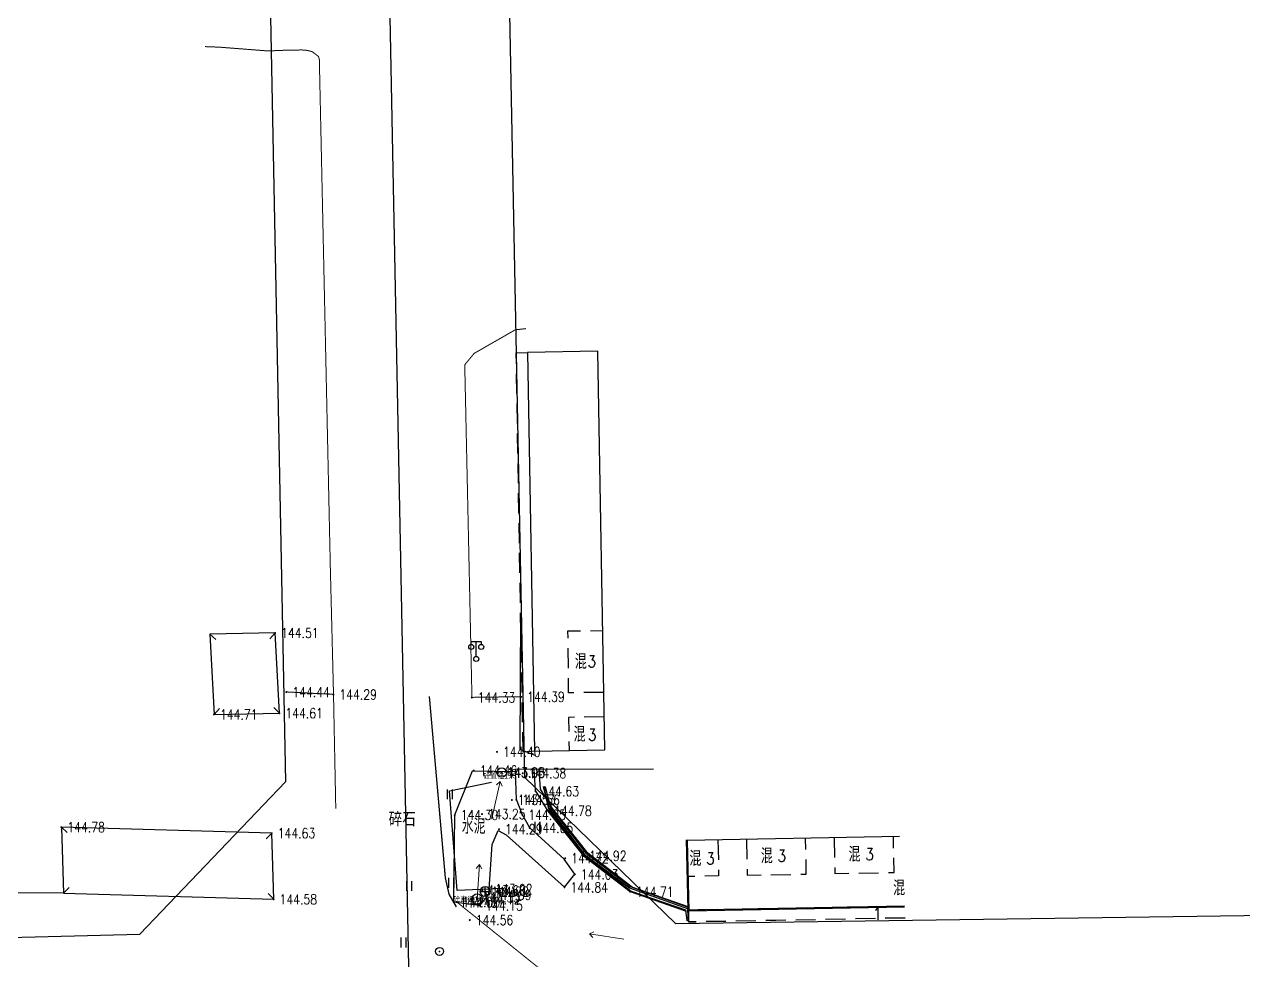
# Model space of a CAD drawing. Extents: x 529262 to 576451, y 2694391 to 2717535.
# Drawn here: x 563639.7 to 563762.1, y 2709334.2 to 2709428.2 of the extents above; entities that cross this region are included whole.
import ezdxf
from ezdxf.enums import TextEntityAlignment as Align
from ezdxf.xclip import XClip

# ---------------------------------------------------------------- set-up
doc = ezdxf.new("R2010")
doc.units = 0
doc.header["$XCLIPFRAME"] = 0
doc.linetypes.add('X5', pattern=[3, 2, -1])
for name, color, linetype in [('COMPONENT', 8, 'Continuous'), ('DLDW', 8, 'Continuous'), ('DLSS', 4, 'Continuous'), ('DMTZ', 8, 'Continuous'), ('GCD', 8, 'Continuous'), ('JMD', 8, 'Continuous'), ('KZD', 8, 'Continuous'), ('PP-COM', 7, 'Continuous'), ('RD-中线', 40, 'Continuous'), ('RD-红线', 7, 'Continuous'), ('ZBTZ', 8, 'Continuous'), ('ZJ', 7, 'Continuous')]:
    doc.layers.add(name, color=color, linetype=linetype)
doc.layers.add('SXSS', color=5, linetype='Continuous', lineweight=0)
doc.styles.add('HZ', font='rs.shx', dxfattribs={"width": 0.8, "bigfont": 'hztxt.shx'})
doc.styles.add('宋体', font='', dxfattribs={"width": 0.75})
doc.styles.get('宋体').set_extended_font_data('SimSun')
doc.linetypes.add('10421', pattern='A,2,[150,AAA.SHX,S=0.5,R=0,X=0,Y=0.5],1e-11', length=2)
doc.linetypes.add('1161', pattern='A,0,[149,AAA.SHX,S=0.15,R=0,X=0,Y=0],-1.6', length=1.6)
doc.linetypes.add('444', pattern='A,4.5,[145,AAA.SHX,S=1,R=0,X=0,Y=1],4.5,-0.5,[146,AAA.SHX,S=1,R=0,X=0,Y=0],-0.5', length=10)

# ---------------------------------------------------------------- blocks, each defined once
blk = doc.blocks.new('A$C19FD0107')
at = {"layer": 'RD-中线', "color": 8, "linetype": 'Continuous', "flags": 128}
blk.add_lwpolyline([(-7325.56, 15239.3), (-7314.16, 14658.58)], dxfattribs=at)
at = {"layer": 'RD-红线', "color": 8, "linetype": 'Continuous', "flags": 128}
for points in [[(-7312.59, 15190.34), (-7312.5, 15185.46), (-7308.21, 14966.95), (-7308.11, 14961.98)], [(-7336.59, 15189.97), (-7336.5, 15185.11), (-7332.11, 14961.51)], [(-7151.75, 14949.9), (-7219.21, 14948.29), (-7292.91, 14947.27)], [(-7588.79, 14940.06), (-7346.72, 14946.22)]]:
    blk.add_lwpolyline(points, dxfattribs=at)
at = {"layer": 'RD-红线', "color": 8}
for points in [[(-7346.72, 14946.22), (-7332.11, 14961.51, 0.41252)], [(-7308.11, 14961.98), (-7292.91, 14947.27, 0.412502)]]:
    blk.add_lwpolyline(points, format="xyb", dxfattribs=at)
blk = doc.blocks.new('gc121')
at = {"color": 8}
for p, q in [((-0.5, -1), (-0.5, 1)), ((0.5, -1), (0.5, 1))]:
    blk.add_line(p, q, dxfattribs=at)
blk = doc.blocks.new('gc086')
at = {"color": 8}
for p, q in [((0, 0), (7, 0)), ((7, 0), (6.18, 0.57)), ((7, 0), (6.18, -0.57))]:
    blk.add_line(p, q, dxfattribs=at)
blk = doc.blocks.new('GC200')
at = {"linetype": 'Continuous', "const_width": 0.2, "flags": 128}
blk.add_lwpolyline([(-0.1, 0, 1), (0.1, 0, 1)], format="xyb", close=True, dxfattribs=at)
blk = doc.blocks.new('gc097')
at = {"color": 8}
for p, q in [((-1, 2.9), (-1, 3.5)), ((-1, 3.5), (1, 3.5)), ((0, 0.5), (0, 3.5)), ((1, 3.5), (1, 2.9))]:
    blk.add_line(p, q, dxfattribs=at)
for centre in [(-1, 2.4), (1, 2.4), (0, 0)]:
    blk.add_circle(centre, 0.5, dxfattribs=at)
blk = doc.blocks.new('gc117')
at = {"color": 8}
blk.add_circle((0, 0), 0.8, dxfattribs=at)
blk.add_point((0, 0), dxfattribs=at)
blk = doc.blocks.new('gcbj0102')
for p, q in [((-1, 0), (1, 0)), ((0, -1), (0, 1))]:
    blk.add_line(p, q)
blk.add_circle((0, 0), 1)

msp = doc.modelspace()

# ---------------------------------------------------------------- linework, layer by layer
at = {"color": 8, "linetype": 'Continuous', "flags": 128}
msp.add_lwpolyline([(563688.93, 2709353.407), (563702.837, 2709353.419)], dxfattribs=at)
msp.add_lwpolyline([(563688.93, 2709353.407), (563702.837, 2709353.419)], dxfattribs=at)
at = {"color": 8, "linetype": 'Continuous'}
for centre, radius in [((563687.609, 2709353.058, 119.43), 0.477), ((563687.609, 2709353.058, 119.43), 0.477), ((563685.135, 2709340.353, 119.6), 0.52), ((563685.135, 2709340.353, 119.6), 0.52)]:
    msp.add_circle(centre, radius, dxfattribs=at)
at = {"layer": 'DLSS', "linetype": 'Continuous', "flags": 128}
for points in [[(563665.992, 2709361.15, 0.1, 0.1, 0), (563670.716, 2709360.903, 0.1, 0.1, 0), (563670.395, 2709373.671, 0.1, 0.1, 0), (563669.292, 2709424.635, 0.1, 0.1, 0), (563669.21, 2709424.942, 0.1, 0.1, 0), (563668.57, 2709425.43, 0.1, 0.1, 0), (563668.051, 2709425.558, 0.1, 0.1, 0), (563667.539, 2709425.599, 0.1, 0.1, 0), (563665.871, 2709425.57, 0.1, 0.1, 0), (563664.119, 2709425.499, 0.1, 0.1, 0), (563659.278, 2709425.877, 0.1, 0.1, 0), (563657.821, 2709425.934, 0, 0, 0)], [(563665.992, 2709361.15, 0.1, 0.1, 0), (563670.716, 2709360.903, 0.1, 0.1, 0), (563670.395, 2709373.671, 0.1, 0.1, 0), (563669.292, 2709424.635, 0.1, 0.1, 0), (563669.21, 2709424.942, 0.1, 0.1, 0), (563668.57, 2709425.43, 0.1, 0.1, 0), (563668.051, 2709425.558, 0.1, 0.1, 0), (563667.539, 2709425.599, 0.1, 0.1, 0), (563665.871, 2709425.57, 0.1, 0.1, 0), (563664.119, 2709425.499, 0.1, 0.1, 0), (563659.278, 2709425.877, 0.1, 0.1, 0), (563657.821, 2709425.934, 0, 0, 0)], [(563670.711, 2709361.091, 0.1, 0.1, 0), (563670.943, 2709349.443, 0, 0, 0), (563673.015, 2709245.11, 0.1, 0.1, 0), (563676.297, 2709074.944, 0.1, 0.1, 0), (563675.795, 2709072.606, 0.1, 0.1, 0), (563674.793, 2709069.897, 0.1, 0.1, 0), (563672.637, 2709065.014, 0.1, 0.1, 0), (563670.699, 2709063.116, 0.1, 0.1, 0), (563668.866, 2709062.112, 0.1, 0.1, 0), (563666.983, 2709061.544, 0.1, 0.1, 0), (563665.254, 2709061.114, 0.1, 0.1, 0), (563661.241, 2709060.611, 0.1, 0.1, 0), (563656.261, 2709060.814, 0.1, 0.1, 0), (563597.966, 2709069.111, 0, 0, 0)], [(563670.711, 2709361.091, 0.1, 0.1, 0), (563670.943, 2709349.443, 0, 0, 0), (563673.015, 2709245.11, 0.1, 0.1, 0), (563676.297, 2709074.944, 0.1, 0.1, 0), (563675.795, 2709072.606, 0.1, 0.1, 0), (563674.793, 2709069.897, 0.1, 0.1, 0), (563672.637, 2709065.014, 0.1, 0.1, 0), (563670.699, 2709063.116, 0.1, 0.1, 0), (563668.866, 2709062.112, 0.1, 0.1, 0), (563666.983, 2709061.544, 0.1, 0.1, 0), (563665.254, 2709061.114, 0.1, 0.1, 0), (563661.241, 2709060.611, 0.1, 0.1, 0), (563656.261, 2709060.814, 0.1, 0.1, 0), (563597.966, 2709069.111, 0, 0, 0)]]:
    msp.add_lwpolyline(points, format="xyseb", dxfattribs=at)
at = {"layer": 'DLSS', "linetype": 'Continuous', "const_width": 0.1, "flags": 128}
for points in [[(563690.05, 2709397.624), (563688.954, 2709397.497), (563684.843, 2709395.139), (563683.893, 2709393.994), (563684.616, 2709360.604), (563689.575, 2709360.672)], [(563690.05, 2709397.624), (563688.954, 2709397.497), (563684.843, 2709395.139), (563683.893, 2709393.994), (563684.616, 2709360.604), (563689.575, 2709360.672)], [(563694.58, 2709330.824), (563683.08, 2709340.071)], [(563694.58, 2709330.824), (563683.08, 2709340.071)]]:
    msp.add_lwpolyline(points, dxfattribs=at)
at = {"layer": 'DLSS', "linetype": 'Continuous', "elevation": -4.011, "flags": 128}
msp.add_lwpolyline([(563684.614, 2709360.673, 0.1, 0.1, 0), (563684.616, 2709360.654, 0, 0, 0), (563677.889, 2709360.743, 0, 0, 0), (563678.953, 2709305.596, 0, 0, 0)], format="xyseb", dxfattribs=at)
msp.add_lwpolyline([(563684.614, 2709360.673, 0.1, 0.1, 0), (563684.616, 2709360.654, 0, 0, 0), (563677.889, 2709360.743, 0, 0, 0), (563678.953, 2709305.596, 0, 0, 0)], format="xyseb", dxfattribs=at)
at = {"layer": 'DLSS', "linetype": 'Continuous', "flags": 128}
for points in [[(563683.063, 2709339.585), (563682.321, 2709340.852), (563681.961, 2709342.475), (563680.399, 2709360.334), (563680.365, 2709360.695)], [(563683.063, 2709339.585), (563682.321, 2709340.852), (563681.961, 2709342.475), (563680.399, 2709360.334), (563680.365, 2709360.695)], [(563683.063, 2709339.585), (563682.321, 2709340.852), (563681.961, 2709342.475), (563681.13, 2709351.973)]]:
    msp.add_lwpolyline(points, dxfattribs=at)
at = {"layer": 'DMTZ', "linetype": '10421', "flags": 128}
for points in [[(563686.355, 2709341.356), (563686.24, 2709340.786), (563685.364, 2709339.719), (563682.803, 2709340.039), (563682.903, 2709348.811), (563684.672, 2709353.237), (563689.003, 2709353.175)], [(563686.355, 2709341.356), (563686.24, 2709340.786), (563685.364, 2709339.719), (563682.803, 2709340.039), (563682.903, 2709348.811), (563684.672, 2709353.237), (563689.003, 2709353.175)], [(563686.355, 2709341.356), (563686.636, 2709345.838), (563687.255, 2709347.228), (563688.045, 2709346.8), (563693.922, 2709341.545), (563694.962, 2709342.847), (563693.87, 2709344.352), (563690.425, 2709347.518), (563689.686, 2709348.823), (563689.083, 2709350.337), (563689.003, 2709353.175)], [(563686.355, 2709341.356), (563686.636, 2709345.838), (563687.255, 2709347.228), (563688.045, 2709346.8), (563693.922, 2709341.545), (563694.962, 2709342.847), (563693.87, 2709344.352), (563690.425, 2709347.518), (563689.686, 2709348.823), (563689.083, 2709350.337), (563689.003, 2709353.175)]]:
    msp.add_lwpolyline(points, dxfattribs=at)
at = {"layer": 'JMD', "linetype": 'Continuous'}
for p, q in [((563664.868, 2709367.081), (563664.323, 2709366.495)), ((563664.868, 2709367.081), (563664.323, 2709366.495)), ((563658.3, 2709366.951), (563658.886, 2709366.406)), ((563658.3, 2709366.951), (563658.886, 2709366.406)), ((563658.725, 2709358.898), (563659.27, 2709359.484)), ((563658.725, 2709358.898), (563659.27, 2709359.484)), ((563665.293, 2709359.028), (563664.707, 2709359.573)), ((563665.293, 2709359.028), (563664.707, 2709359.573)), ((563692.494, 2709348.862), (563692.885, 2709349.173)), ((563692.494, 2709348.862), (563692.885, 2709349.173)), ((563643.402, 2709347.588), (563643.968, 2709347.022)), ((563643.402, 2709347.588), (563643.968, 2709347.022)), ((563664.518, 2709346.983), (563663.952, 2709346.417)), ((563664.518, 2709346.983), (563663.952, 2709346.417)), ((563694.032, 2709347.314), (563694.151, 2709347.405)), ((563695.607, 2709344.949), (563695.998, 2709345.26)), ((563695.607, 2709344.949), (563695.998, 2709345.26)), ((563697.44, 2709343.716), (563697.529, 2709343.837)), ((563697.44, 2709343.716), (563697.529, 2709343.837)), ((563697.44, 2709343.716), (563697.529, 2709343.837)), ((563643.591, 2709340.948), (563644.157, 2709341.514)), ((563643.591, 2709340.948), (563644.157, 2709341.514)), ((563699.528, 2709341.859), (563699.832, 2709342.256)), ((563699.528, 2709341.859), (563699.832, 2709342.256)), ((563664.707, 2709340.343), (563664.141, 2709340.909)), ((563664.707, 2709340.343), (563664.141, 2709340.909)), ((563701.629, 2709341.061), (563701.68, 2709341.202)), ((563701.629, 2709341.061), (563701.68, 2709341.202)), ((563701.629, 2709341.061), (563701.68, 2709341.202)), ((563706.331, 2709339.361), (563706.382, 2709339.502))]:
    msp.add_line(p, q, dxfattribs=at)
at = {"layer": 'JMD', "linetype": 'Continuous', "flags": 128}
for points in [[(563690.187, 2709395.216), (563690.882, 2709355.197), (563697.962, 2709355.327), (563697.242, 2709395.346)], [(563690.187, 2709395.216), (563690.882, 2709355.197), (563697.962, 2709355.327), (563697.242, 2709395.346)], [(563658.725, 2709358.898), (563665.293, 2709359.028), (563664.868, 2709367.081), (563658.3, 2709366.951)], [(563658.725, 2709358.898), (563665.293, 2709359.028), (563664.868, 2709367.081), (563658.3, 2709366.951)], [(563664.707, 2709340.343), (563664.518, 2709346.983), (563643.402, 2709347.588), (563643.591, 2709340.948)], [(563664.707, 2709340.343), (563664.518, 2709346.983), (563643.402, 2709347.588), (563643.591, 2709340.948)]]:
    msp.add_lwpolyline(points, close=True, dxfattribs=at)
at = {"layer": 'JMD', "linetype": 'X5', "elevation": 144.436}
msp.add_lwpolyline([(563690.882, 2709355.197), (563689.75, 2709355.101), (563689.055, 2709395.193), (563690.187, 2709395.216)], dxfattribs=at)
msp.add_lwpolyline([(563690.882, 2709355.197), (563689.75, 2709355.101), (563689.055, 2709395.193), (563690.187, 2709395.216)], dxfattribs=at)
at = {"layer": 'JMD', "linetype": 'X5', "flags": 128}
for points, elevation in [([(563697.857, 2709361.106), (563694.327, 2709361.066), (563694.257, 2709367.269), (563697.744, 2709367.308)], -512.278), ([(563697.857, 2709361.106), (563694.327, 2709361.066), (563694.257, 2709367.269), (563697.744, 2709367.308)], -512.278), ([(563697.901, 2709358.636), (563694.327, 2709358.595), (563694.364, 2709355.261)], 144.532), ([(563697.901, 2709358.636), (563694.327, 2709358.595), (563694.364, 2709355.261)], 144.532), ([(563709.322, 2709346.304), (563709.388, 2709342.699), (563706.308, 2709342.618)], -511.287), ([(563712.182, 2709346.354), (563712.248, 2709342.752), (563718.189, 2709342.861), (563718.123, 2709346.465)], -511.24), ([(563720.991, 2709346.516), (563721.057, 2709342.914), (563726.998, 2709343.023), (563726.932, 2709346.627)], -511.268)]:
    msp.add_lwpolyline(points, dxfattribs=dict(at, elevation=elevation))
at = {"layer": 'JMD', "linetype": 'Continuous', "flags": 128}
for points in [[(563690.835, 2709353.409), (563690.967, 2709351.248), (563692.245, 2709349.174), (563695.777, 2709344.735), (563700.508, 2709341.108), (563706.128, 2709339.15)], [(563690.835, 2709353.409), (563690.967, 2709351.248), (563692.245, 2709349.174), (563695.777, 2709344.735), (563700.508, 2709341.108), (563706.128, 2709339.15)], [(563691.334, 2709353.439), (563691.458, 2709351.404), (563692.655, 2709349.462), (563696.13, 2709345.094), (563700.748, 2709341.554), (563706.293, 2709339.622)], [(563691.334, 2709353.439), (563691.458, 2709351.404), (563692.655, 2709349.462), (563696.13, 2709345.094), (563700.748, 2709341.554), (563706.293, 2709339.622)], [(563706.123, 2709346.314), (563706.311, 2709339.275), (563728.04, 2709339.668)], [(563727.564, 2709346.641), (563706.213, 2709346.246), (563706.4, 2709339.161), (563728.046, 2709339.583)], [(563706.044, 2709339.274), (563706.193, 2709338.173)]]:
    msp.add_lwpolyline(points, dxfattribs=at)
at = {"layer": 'JMD', "linetype": '444', "flags": 128}
msp.add_lwpolyline([(563691.752, 2709351.642), (563692.348, 2709349.267), (563695.754, 2709344.892), (563700.593, 2709341.136), (563706.044, 2709339.274)], dxfattribs=at)
at = {"layer": 'JMD', "linetype": 'Continuous'}
for points in [[(563691.815, 2709351.639), (563692.362, 2709349.49), (563695.932, 2709344.838), (563700.424, 2709341.497), (563706.331, 2709339.361)], [(563691.971, 2709351.634), (563692.499, 2709349.557), (563696.038, 2709344.946), (563700.495, 2709341.631), (563706.382, 2709339.502)]]:
    msp.add_lwpolyline(points, dxfattribs=at)
at = {"layer": 'JMD', "linetype": 'X5', "flags": 128}
msp.add_lwpolyline([(563728.124, 2709338.448), (563706.349, 2709338.054), (563706.311, 2709339.275), (563728.04, 2709339.668)], dxfattribs=at)
at = {"layer": 'JMD', "linetype": 'X5'}
msp.add_lwpolyline([(563728.123, 2709338.462), (563706.391, 2709338.033), (563706.4, 2709339.161)], dxfattribs=at)
at = {"layer": 'ZBTZ', "linetype": '1161', "flags": 128}
msp.add_lwpolyline([(563643.591, 2709340.948), (563547.269, 2709341.116), (563534.77, 2709340.632), (563502.989, 2709341.988), (563496.788, 2709342.182), (563498.64, 2709410.393)], dxfattribs=at)
at = {"layer": 'ZBTZ', "elevation": 145.015, "flags": 128}
msp.add_lwpolyline([(563690.965, 2709354.782), (563689.457, 2709355.358), (563689.516, 2709369.044)], dxfattribs=at)
msp.add_lwpolyline([(563690.965, 2709354.782), (563689.457, 2709355.358), (563689.516, 2709369.044)], dxfattribs=at)
at = {"layer": 'ZBTZ', "linetype": '1161'}
msp.add_lwpolyline([(563687.79, 2709341.409), (563683.146, 2709341.224), (563682.354, 2709351.207), (563686.576, 2709352.1)], dxfattribs=at)

# ---------------------------------------------------------------- block references
at = {"layer": 'COMPONENT', "linetype": 'Continuous', "xscale": 0.5, "yscale": 0.5}
msp.add_blockref('gcbj0102', (563685.954, 2709341.122), dxfattribs=at)
msp.add_blockref('gcbj0102', (563685.954, 2709341.122), dxfattribs=at)
at = {"layer": 'DLDW', "color": 252, "linetype": 'Continuous', "xscale": 0.5, "yscale": 0.5}
msp.add_blockref('gc097', (563685.048, 2709364.464, 144.339), dxfattribs=at)
msp.add_blockref('gc097', (563685.048, 2709364.464, 144.339), dxfattribs=at)
at = {"layer": 'GCD', "color": 3, "linetype": 'Continuous'}
ref = msp.add_blockref('GC200', (563664.856, 2709367.065, 144.512), dxfattribs=dict(at, xscale=0.5, yscale=0.5, zscale=0.5))
ref.add_attrib('height', '144.51', dxfattribs={"linetype": 'Continuous', "height": 1, "style": 'HZ', "width": 0.8}).set_placement((563665.456, 2709367.065, 144.512), align=Align.MIDDLE_LEFT)
ref = msp.add_blockref('GC200', (563664.856, 2709367.065, 144.512), dxfattribs=dict(at, xscale=0.5, yscale=0.5, zscale=0.5))
ref.add_attrib('height', '144.51', dxfattribs={"linetype": 'Continuous', "height": 1, "style": 'HZ', "width": 0.8}).set_placement((563665.456, 2709367.065, 144.512), align=Align.MIDDLE_LEFT)
ref = msp.add_blockref('GC200', (563665.98, 2709361.134, 144.435), dxfattribs=dict(at, xscale=0.5, yscale=0.5, zscale=0.5))
ref.add_attrib('height', '144.44', dxfattribs={"linetype": 'Continuous', "height": 1, "style": 'HZ', "width": 0.8}).set_placement((563666.58, 2709361.134, 144.435), align=Align.MIDDLE_LEFT)
ref = msp.add_blockref('GC200', (563665.98, 2709361.134, 144.435), dxfattribs=dict(at, xscale=0.5, yscale=0.5, zscale=0.5))
ref.add_attrib('height', '144.44', dxfattribs={"linetype": 'Continuous', "height": 1, "style": 'HZ', "width": 0.8}).set_placement((563666.58, 2709361.134, 144.435), align=Align.MIDDLE_LEFT)
ref = msp.add_blockref('GC200', (563670.704, 2709360.887, 144.286), dxfattribs=dict(at, xscale=0.5, yscale=0.5, zscale=0.5))
ref.add_attrib('height', '144.29', dxfattribs={"linetype": 'Continuous', "height": 1, "style": 'HZ', "width": 0.8}).set_placement((563671.304, 2709360.887, 144.286), align=Align.MIDDLE_LEFT)
ref = msp.add_blockref('GC200', (563670.704, 2709360.887, 144.286), dxfattribs=dict(at, xscale=0.5, yscale=0.5, zscale=0.5))
ref.add_attrib('height', '144.29', dxfattribs={"linetype": 'Continuous', "height": 1, "style": 'HZ', "width": 0.8}).set_placement((563671.304, 2709360.887, 144.286), align=Align.MIDDLE_LEFT)
ref = msp.add_blockref('GC200', (563684.604, 2709360.588, 144.328), dxfattribs=dict(at, xscale=0.5, yscale=0.5, zscale=0.5))
ref.add_attrib('height', '144.33', dxfattribs={"linetype": 'Continuous', "height": 1, "style": 'HZ', "width": 0.8}).set_placement((563685.204, 2709360.588, 144.328), align=Align.MIDDLE_LEFT)
ref = msp.add_blockref('GC200', (563684.604, 2709360.588, 144.328), dxfattribs=dict(at, xscale=0.5, yscale=0.5, zscale=0.5))
ref.add_attrib('height', '144.33', dxfattribs={"linetype": 'Continuous', "height": 1, "style": 'HZ', "width": 0.8}).set_placement((563685.204, 2709360.588, 144.328), align=Align.MIDDLE_LEFT)
ref = msp.add_blockref('GC200', (563689.563, 2709360.656, 144.391), dxfattribs=dict(at, xscale=0.5, yscale=0.5, zscale=0.5))
ref.add_attrib('height', '144.39', dxfattribs={"linetype": 'Continuous', "height": 1, "style": 'HZ', "width": 0.8}).set_placement((563690.163, 2709360.656, 144.391), align=Align.MIDDLE_LEFT)
ref = msp.add_blockref('GC200', (563689.563, 2709360.656, 144.391), dxfattribs=dict(at, xscale=0.5, yscale=0.5, zscale=0.5))
ref.add_attrib('height', '144.39', dxfattribs={"linetype": 'Continuous', "height": 1, "style": 'HZ', "width": 0.8}).set_placement((563690.163, 2709360.656, 144.391), align=Align.MIDDLE_LEFT)
ref = msp.add_blockref('GC200', (563658.713, 2709358.882, 144.711), dxfattribs=dict(at, xscale=0.5, yscale=0.5, zscale=0.5))
ref.add_attrib('height', '144.71', dxfattribs={"linetype": 'Continuous', "height": 1, "style": 'HZ', "width": 0.8}).set_placement((563659.313, 2709358.882, 144.711), align=Align.MIDDLE_LEFT)
ref = msp.add_blockref('GC200', (563658.713, 2709358.882, 144.711), dxfattribs=dict(at, xscale=0.5, yscale=0.5, zscale=0.5))
ref.add_attrib('height', '144.71', dxfattribs={"linetype": 'Continuous', "height": 1, "style": 'HZ', "width": 0.8}).set_placement((563659.313, 2709358.882, 144.711), align=Align.MIDDLE_LEFT)
ref = msp.add_blockref('GC200', (563665.281, 2709359.012, 144.606), dxfattribs=dict(at, xscale=0.5, yscale=0.5, zscale=0.5))
ref.add_attrib('height', '144.61', dxfattribs={"linetype": 'Continuous', "height": 1, "style": 'HZ', "width": 0.8}).set_placement((563665.881, 2709359.012, 144.606), align=Align.MIDDLE_LEFT)
ref = msp.add_blockref('GC200', (563665.281, 2709359.012, 144.606), dxfattribs=dict(at, xscale=0.5, yscale=0.5, zscale=0.5))
ref.add_attrib('height', '144.61', dxfattribs={"linetype": 'Continuous', "height": 1, "style": 'HZ', "width": 0.8}).set_placement((563665.881, 2709359.012, 144.606), align=Align.MIDDLE_LEFT)
ref = msp.add_blockref('GC200', (563687.138, 2709355.132, 144.401), dxfattribs=dict(at, xscale=0.5, yscale=0.5, zscale=0.5))
ref.add_attrib('height', '144.40', dxfattribs={"linetype": 'Continuous', "height": 1, "style": 'HZ', "width": 0.8}).set_placement((563687.738, 2709355.132, 144.401), align=Align.MIDDLE_LEFT)
ref = msp.add_blockref('GC200', (563687.138, 2709355.132, 144.401), dxfattribs=dict(at, xscale=0.5, yscale=0.5, zscale=0.5))
ref.add_attrib('height', '144.40', dxfattribs={"linetype": 'Continuous', "height": 1, "style": 'HZ', "width": 0.8}).set_placement((563687.738, 2709355.132, 144.401), align=Align.MIDDLE_LEFT)
ref = msp.add_blockref('GC200', (563684.791, 2709353.249, 144.457), dxfattribs=dict(at, xscale=0.5, yscale=0.5, zscale=0.5))
ref.add_attrib('height', '144.46', dxfattribs={"linetype": 'Continuous', "height": 1, "style": 'HZ', "width": 0.8}).set_placement((563685.391, 2709353.249, 144.457), align=Align.MIDDLE_LEFT)
ref = msp.add_blockref('GC200', (563684.791, 2709353.249, 144.457), dxfattribs=dict(at, xscale=0.5, yscale=0.5, zscale=0.5))
ref.add_attrib('height', '144.46', dxfattribs={"linetype": 'Continuous', "height": 1, "style": 'HZ', "width": 0.8}).set_placement((563685.391, 2709353.249, 144.457), align=Align.MIDDLE_LEFT)
ref = msp.add_blockref('GC200', (563687.554, 2709353.068, 143.084), dxfattribs=dict(at, xscale=0.5, yscale=0.5, zscale=0.5))
ref.add_attrib('height', '143.08', dxfattribs={"linetype": 'Continuous', "height": 1, "style": 'HZ', "width": 0.8}).set_placement((563688.154, 2709353.068, 143.084), align=Align.MIDDLE_LEFT)
ref = msp.add_blockref('GC200', (563687.554, 2709353.068, 143.084), dxfattribs=dict(at, xscale=0.5, yscale=0.5, zscale=0.5))
ref.add_attrib('height', '143.08', dxfattribs={"linetype": 'Continuous', "height": 1, "style": 'HZ', "width": 0.8}).set_placement((563688.154, 2709353.068, 143.084), align=Align.MIDDLE_LEFT)
ref = msp.add_blockref('GC200', (563687.605, 2709353.042, 143.953), dxfattribs=dict(at, xscale=0.5, yscale=0.5, zscale=0.5))
ref.add_attrib('height', '143.95', dxfattribs={"linetype": 'Continuous', "height": 1, "style": 'HZ', "width": 0.8}).set_placement((563688.205, 2709353.042, 143.953), align=Align.MIDDLE_LEFT)
ref = msp.add_blockref('GC200', (563687.605, 2709353.042, 143.953), dxfattribs=dict(at, xscale=0.5, yscale=0.5, zscale=0.5))
ref.add_attrib('height', '143.95', dxfattribs={"linetype": 'Continuous', "height": 1, "style": 'HZ', "width": 0.8}).set_placement((563688.205, 2709353.042, 143.953), align=Align.MIDDLE_LEFT)
ref = msp.add_blockref('GC200', (563689.715, 2709352.981, 144.378), dxfattribs=dict(at, xscale=0.5, yscale=0.5, zscale=0.5))
ref.add_attrib('height', '144.38', dxfattribs={"linetype": 'Continuous', "height": 1, "style": 'HZ', "width": 0.8}).set_placement((563690.315, 2709352.981, 144.378), align=Align.MIDDLE_LEFT)
ref = msp.add_blockref('GC200', (563689.715, 2709352.981, 144.378), dxfattribs=dict(at, xscale=0.5, yscale=0.5, zscale=0.5))
ref.add_attrib('height', '144.38', dxfattribs={"linetype": 'Continuous', "height": 1, "style": 'HZ', "width": 0.8}).set_placement((563690.315, 2709352.981, 144.378), align=Align.MIDDLE_LEFT)
ref = msp.add_blockref('GC200', (563691.006, 2709351.171, 144.627), dxfattribs=dict(at, xscale=0.5, yscale=0.5, zscale=0.5))
ref.add_attrib('height', '144.63', dxfattribs={"linetype": 'Continuous', "height": 1, "style": 'HZ', "width": 0.8}).set_placement((563691.606, 2709351.171, 144.627), align=Align.MIDDLE_LEFT)
ref = msp.add_blockref('GC200', (563691.006, 2709351.171, 144.627), dxfattribs=dict(at, xscale=0.5, yscale=0.5, zscale=0.5))
ref.add_attrib('height', '144.63', dxfattribs={"linetype": 'Continuous', "height": 1, "style": 'HZ', "width": 0.8}).set_placement((563691.606, 2709351.171, 144.627), align=Align.MIDDLE_LEFT)
ref = msp.add_blockref('GC200', (563688.627, 2709350.303, 143.534), dxfattribs=dict(at, xscale=0.5, yscale=0.5, zscale=0.5))
ref.add_attrib('height', '143.53', dxfattribs={"linetype": 'Continuous', "height": 1, "style": 'HZ', "width": 0.8}).set_placement((563689.227, 2709350.303, 143.534), align=Align.MIDDLE_LEFT)
ref = msp.add_blockref('GC200', (563688.627, 2709350.303, 143.534), dxfattribs=dict(at, xscale=0.5, yscale=0.5, zscale=0.5))
ref.add_attrib('height', '143.53', dxfattribs={"linetype": 'Continuous', "height": 1, "style": 'HZ', "width": 0.8}).set_placement((563689.227, 2709350.303, 143.534), align=Align.MIDDLE_LEFT)
ref = msp.add_blockref('GC200', (563689.071, 2709350.321, 144.559), dxfattribs=dict(at, xscale=0.5, yscale=0.5, zscale=0.5))
ref.add_attrib('height', '144.56', dxfattribs={"linetype": 'Continuous', "height": 1, "style": 'HZ', "width": 0.8}).set_placement((563689.671, 2709350.321, 144.559), align=Align.MIDDLE_LEFT)
ref = msp.add_blockref('GC200', (563689.071, 2709350.321, 144.559), dxfattribs=dict(at, xscale=0.5, yscale=0.5, zscale=0.5))
ref.add_attrib('height', '144.56', dxfattribs={"linetype": 'Continuous', "height": 1, "style": 'HZ', "width": 0.8}).set_placement((563689.671, 2709350.321, 144.559), align=Align.MIDDLE_LEFT)
ref = msp.add_blockref('GC200', (563682.891, 2709348.795, 144.304), dxfattribs=dict(at, xscale=0.5, yscale=0.5, zscale=0.5))
ref.add_attrib('height', '144.30', dxfattribs={"linetype": 'Continuous', "height": 1, "style": 'HZ', "width": 0.8}).set_placement((563683.491, 2709348.795, 144.304), align=Align.MIDDLE_LEFT)
ref = msp.add_blockref('GC200', (563682.891, 2709348.795, 144.304), dxfattribs=dict(at, xscale=0.5, yscale=0.5, zscale=0.5))
ref.add_attrib('height', '144.30', dxfattribs={"linetype": 'Continuous', "height": 1, "style": 'HZ', "width": 0.8}).set_placement((563683.491, 2709348.795, 144.304), align=Align.MIDDLE_LEFT)
ref = msp.add_blockref('GC200', (563685.632, 2709348.887, 143.246), dxfattribs=dict(at, xscale=0.5, yscale=0.5, zscale=0.5))
ref.add_attrib('height', '143.25', dxfattribs={"linetype": 'Continuous', "height": 1, "style": 'HZ', "width": 0.8}).set_placement((563686.232, 2709348.887, 143.246), align=Align.MIDDLE_LEFT)
ref = msp.add_blockref('GC200', (563685.632, 2709348.887, 143.246), dxfattribs=dict(at, xscale=0.5, yscale=0.5, zscale=0.5))
ref.add_attrib('height', '143.25', dxfattribs={"linetype": 'Continuous', "height": 1, "style": 'HZ', "width": 0.8}).set_placement((563686.232, 2709348.887, 143.246), align=Align.MIDDLE_LEFT)
ref = msp.add_blockref('GC200', (563689.674, 2709348.807, 144.649), dxfattribs=dict(at, xscale=0.5, yscale=0.5, zscale=0.5))
ref.add_attrib('height', '144.65', dxfattribs={"linetype": 'Continuous', "height": 1, "style": 'HZ', "width": 0.8}).set_placement((563690.274, 2709348.807, 144.649), align=Align.MIDDLE_LEFT)
ref = msp.add_blockref('GC200', (563689.674, 2709348.807, 144.649), dxfattribs=dict(at, xscale=0.5, yscale=0.5, zscale=0.5))
ref.add_attrib('height', '144.65', dxfattribs={"linetype": 'Continuous', "height": 1, "style": 'HZ', "width": 0.8}).set_placement((563690.274, 2709348.807, 144.649), align=Align.MIDDLE_LEFT)
ref = msp.add_blockref('GC200', (563692.275, 2709349.213, 144.776), dxfattribs=dict(at, xscale=0.5, yscale=0.5, zscale=0.5))
ref.add_attrib('height', '144.78', dxfattribs={"linetype": 'Continuous', "height": 1, "style": 'HZ', "width": 0.8}).set_placement((563692.875, 2709349.213, 144.776), align=Align.MIDDLE_LEFT)
ref = msp.add_blockref('GC200', (563692.275, 2709349.213, 144.776), dxfattribs=dict(at, xscale=0.5, yscale=0.5, zscale=0.5))
ref.add_attrib('height', '144.78', dxfattribs={"linetype": 'Continuous', "height": 1, "style": 'HZ', "width": 0.8}).set_placement((563692.875, 2709349.213, 144.776), align=Align.MIDDLE_LEFT)
ref = msp.add_blockref('GC200', (563643.39, 2709347.572, 144.782), dxfattribs=dict(at, xscale=0.5, yscale=0.5, zscale=0.5))
ref.add_attrib('height', '144.78', dxfattribs={"linetype": 'Continuous', "height": 1, "style": 'HZ', "width": 0.8}).set_placement((563643.99, 2709347.572, 144.782), align=Align.MIDDLE_LEFT)
ref = msp.add_blockref('GC200', (563643.39, 2709347.572, 144.782), dxfattribs=dict(at, xscale=0.5, yscale=0.5, zscale=0.5))
ref.add_attrib('height', '144.78', dxfattribs={"linetype": 'Continuous', "height": 1, "style": 'HZ', "width": 0.8}).set_placement((563643.99, 2709347.572, 144.782), align=Align.MIDDLE_LEFT)
ref = msp.add_blockref('GC200', (563687.33, 2709347.368, 144.285), dxfattribs=dict(at, xscale=0.5, yscale=0.5, zscale=0.5))
ref.add_attrib('height', '144.29', dxfattribs={"linetype": 'Continuous', "height": 1, "style": 'HZ', "width": 0.8}).set_placement((563687.93, 2709347.368, 144.285), align=Align.MIDDLE_LEFT)
ref = msp.add_blockref('GC200', (563687.33, 2709347.368, 144.285), dxfattribs=dict(at, xscale=0.5, yscale=0.5, zscale=0.5))
ref.add_attrib('height', '144.29', dxfattribs={"linetype": 'Continuous', "height": 1, "style": 'HZ', "width": 0.8}).set_placement((563687.93, 2709347.368, 144.285), align=Align.MIDDLE_LEFT)
ref = msp.add_blockref('GC200', (563690.413, 2709347.502, 144.647), dxfattribs=dict(at, xscale=0.5, yscale=0.5, zscale=0.5))
ref.add_attrib('height', '144.65', dxfattribs={"linetype": 'Continuous', "height": 1, "style": 'HZ', "width": 0.8}).set_placement((563691.013, 2709347.502, 144.647), align=Align.MIDDLE_LEFT)
ref = msp.add_blockref('GC200', (563690.413, 2709347.502, 144.647), dxfattribs=dict(at, xscale=0.5, yscale=0.5, zscale=0.5))
ref.add_attrib('height', '144.65', dxfattribs={"linetype": 'Continuous', "height": 1, "style": 'HZ', "width": 0.8}).set_placement((563691.013, 2709347.502, 144.647), align=Align.MIDDLE_LEFT)
ref = msp.add_blockref('GC200', (563664.506, 2709346.967, 144.625), dxfattribs=dict(at, xscale=0.5, yscale=0.5, zscale=0.5))
ref.add_attrib('height', '144.63', dxfattribs={"linetype": 'Continuous', "height": 1, "style": 'HZ', "width": 0.8}).set_placement((563665.106, 2709346.967, 144.625), align=Align.MIDDLE_LEFT)
ref = msp.add_blockref('GC200', (563664.506, 2709346.967, 144.625), dxfattribs=dict(at, xscale=0.5, yscale=0.5, zscale=0.5))
ref.add_attrib('height', '144.63', dxfattribs={"linetype": 'Continuous', "height": 1, "style": 'HZ', "width": 0.8}).set_placement((563665.106, 2709346.967, 144.625), align=Align.MIDDLE_LEFT)
ref = msp.add_blockref('GC200', (563695.771, 2709344.682, 144.915), dxfattribs=dict(at, xscale=0.5, yscale=0.5, zscale=0.5))
ref.add_attrib('height', '144.92', dxfattribs={"linetype": 'Continuous', "height": 1, "style": 'HZ', "width": 0.8}).set_placement((563696.371, 2709344.682, 144.915), align=Align.MIDDLE_LEFT)
ref = msp.add_blockref('GC200', (563695.771, 2709344.682, 144.915), dxfattribs=dict(at, xscale=0.5, yscale=0.5, zscale=0.5))
ref.add_attrib('height', '144.92', dxfattribs={"linetype": 'Continuous', "height": 1, "style": 'HZ', "width": 0.8}).set_placement((563696.371, 2709344.682, 144.915), align=Align.MIDDLE_LEFT)
ref = msp.add_blockref('GC200', (563693.979, 2709344.453, 144.724), dxfattribs=dict(at, xscale=0.5, yscale=0.5, zscale=0.5))
ref.add_attrib('height', '144.72', dxfattribs={"linetype": 'Continuous', "height": 1, "style": 'HZ', "width": 0.8}).set_placement((563694.579, 2709344.453, 144.724), align=Align.MIDDLE_LEFT)
ref = msp.add_blockref('GC200', (563693.979, 2709344.453, 144.724), dxfattribs=dict(at, xscale=0.5, yscale=0.5, zscale=0.5))
ref.add_attrib('height', '144.72', dxfattribs={"linetype": 'Continuous', "height": 1, "style": 'HZ', "width": 0.8}).set_placement((563694.579, 2709344.453, 144.724), align=Align.MIDDLE_LEFT)
ref = msp.add_blockref('GC200', (563694.95, 2709342.831, 144.025), dxfattribs=dict(at, xscale=0.5, yscale=0.5, zscale=0.5))
ref.add_attrib('height', '144.03', dxfattribs={"linetype": 'Continuous', "height": 1, "style": 'HZ', "width": 0.8}).set_placement((563695.55, 2709342.831, 144.025), align=Align.MIDDLE_LEFT)
ref = msp.add_blockref('GC200', (563694.95, 2709342.831, 144.025), dxfattribs=dict(at, xscale=0.5, yscale=0.5, zscale=0.5))
ref.add_attrib('height', '144.03', dxfattribs={"linetype": 'Continuous', "height": 1, "style": 'HZ', "width": 0.8}).set_placement((563695.55, 2709342.831, 144.025), align=Align.MIDDLE_LEFT)
ref = msp.add_blockref('GC200', (563685.65, 2709341.207, 143.655), dxfattribs=dict(at, xscale=0.5, yscale=0.5, zscale=0.5))
ref.add_attrib('height', '143.66', dxfattribs={"linetype": 'Continuous', "height": 1, "style": 'HZ', "width": 0.8}).set_placement((563686.25, 2709341.207, 143.655), align=Align.MIDDLE_LEFT)
ref = msp.add_blockref('GC200', (563685.65, 2709341.207, 143.655), dxfattribs=dict(at, xscale=0.5, yscale=0.5, zscale=0.5))
ref.add_attrib('height', '143.66', dxfattribs={"linetype": 'Continuous', "height": 1, "style": 'HZ', "width": 0.8}).set_placement((563686.25, 2709341.207, 143.655), align=Align.MIDDLE_LEFT)
ref = msp.add_blockref('GC200', (563685.958, 2709341.099, 144.021), dxfattribs=dict(at, xscale=0.5, yscale=0.5, zscale=0.5))
ref.add_attrib('height', '144.02', dxfattribs={"linetype": 'Continuous', "height": 1, "style": 'HZ', "width": 0.8}).set_placement((563686.558, 2709341.099, 144.021), align=Align.MIDDLE_LEFT)
ref = msp.add_blockref('GC200', (563685.958, 2709341.099, 144.021), dxfattribs=dict(at, xscale=0.5, yscale=0.5, zscale=0.5))
ref.add_attrib('height', '144.02', dxfattribs={"linetype": 'Continuous', "height": 1, "style": 'HZ', "width": 0.8}).set_placement((563686.558, 2709341.099, 144.021), align=Align.MIDDLE_LEFT)
ref = msp.add_blockref('GC200', (563686.343, 2709341.34, 143.923), dxfattribs=dict(at, xscale=0.5, yscale=0.5, zscale=0.5))
ref.add_attrib('height', '143.92', dxfattribs={"linetype": 'Continuous', "height": 1, "style": 'HZ', "width": 0.8}).set_placement((563686.943, 2709341.34, 143.923), align=Align.MIDDLE_LEFT)
ref = msp.add_blockref('GC200', (563686.343, 2709341.34, 143.923), dxfattribs=dict(at, xscale=0.5, yscale=0.5, zscale=0.5))
ref.add_attrib('height', '143.92', dxfattribs={"linetype": 'Continuous', "height": 1, "style": 'HZ', "width": 0.8}).set_placement((563686.943, 2709341.34, 143.923), align=Align.MIDDLE_LEFT)
ref = msp.add_blockref('GC200', (563693.91, 2709341.529, 144.841), dxfattribs=dict(at, xscale=0.5, yscale=0.5, zscale=0.5))
ref.add_attrib('height', '144.84', dxfattribs={"linetype": 'Continuous', "height": 1, "style": 'HZ', "width": 0.8}).set_placement((563694.51, 2709341.529, 144.841), align=Align.MIDDLE_LEFT)
ref = msp.add_blockref('GC200', (563693.91, 2709341.529, 144.841), dxfattribs=dict(at, xscale=0.5, yscale=0.5, zscale=0.5))
ref.add_attrib('height', '144.84', dxfattribs={"linetype": 'Continuous', "height": 1, "style": 'HZ', "width": 0.8}).set_placement((563694.51, 2709341.529, 144.841), align=Align.MIDDLE_LEFT)
ref = msp.add_blockref('GC200', (563700.496, 2709341.094, 144.707), dxfattribs=dict(at, xscale=0.5, yscale=0.5, zscale=0.5))
ref.add_attrib('height', '144.71', dxfattribs={"linetype": 'Continuous', "height": 1, "style": 'HZ', "width": 0.8}).set_placement((563701.096, 2709341.094, 144.707), align=Align.MIDDLE_LEFT)
ref = msp.add_blockref('GC200', (563700.496, 2709341.094, 144.707), dxfattribs=dict(at, xscale=0.5, yscale=0.5, zscale=0.5))
ref.add_attrib('height', '144.71', dxfattribs={"linetype": 'Continuous', "height": 1, "style": 'HZ', "width": 0.8}).set_placement((563701.096, 2709341.094, 144.707), align=Align.MIDDLE_LEFT)
ref = msp.add_blockref('GC200', (563664.695, 2709340.327, 144.582), dxfattribs=dict(at, xscale=0.5, yscale=0.5, zscale=0.5))
ref.add_attrib('height', '144.58', dxfattribs={"linetype": 'Continuous', "height": 1, "style": 'HZ', "width": 0.8}).set_placement((563665.295, 2709340.327, 144.582), align=Align.MIDDLE_LEFT)
ref = msp.add_blockref('GC200', (563664.695, 2709340.327, 144.582), dxfattribs=dict(at, xscale=0.5, yscale=0.5, zscale=0.5))
ref.add_attrib('height', '144.58', dxfattribs={"linetype": 'Continuous', "height": 1, "style": 'HZ', "width": 0.8}).set_placement((563665.295, 2709340.327, 144.582), align=Align.MIDDLE_LEFT)
ref = msp.add_blockref('GC200', (563682.791, 2709340.023, 144.477), dxfattribs=dict(at, xscale=0.5, yscale=0.5, zscale=0.5))
ref.add_attrib('height', '144.48', dxfattribs={"linetype": 'Continuous', "height": 1, "style": 'HZ', "width": 0.8}).set_placement((563683.391, 2709340.023, 144.477), align=Align.MIDDLE_LEFT)
ref = msp.add_blockref('GC200', (563682.791, 2709340.023, 144.477), dxfattribs=dict(at, xscale=0.5, yscale=0.5, zscale=0.5))
ref.add_attrib('height', '144.48', dxfattribs={"linetype": 'Continuous', "height": 1, "style": 'HZ', "width": 0.8}).set_placement((563683.391, 2709340.023, 144.477), align=Align.MIDDLE_LEFT)
ref = msp.add_blockref('GC200', (563683.068, 2709340.055, 144.497), dxfattribs=dict(at, xscale=0.5, yscale=0.5, zscale=0.5))
ref.add_attrib('height', '144.50', dxfattribs={"linetype": 'Continuous', "height": 1, "style": 'HZ', "width": 0.8}).set_placement((563683.668, 2709340.055, 144.497), align=Align.MIDDLE_LEFT)
ref = msp.add_blockref('GC200', (563683.068, 2709340.055, 144.497), dxfattribs=dict(at, xscale=0.5, yscale=0.5, zscale=0.5))
ref.add_attrib('height', '144.50', dxfattribs={"linetype": 'Continuous', "height": 1, "style": 'HZ', "width": 0.8}).set_placement((563683.668, 2709340.055, 144.497), align=Align.MIDDLE_LEFT)
ref = msp.add_blockref('GC200', (563685.077, 2709340.533, 143.354), dxfattribs=dict(at, xscale=0.5, yscale=0.5, zscale=0.5))
ref.add_attrib('height', '143.35', dxfattribs={"linetype": 'Continuous', "height": 1, "style": 'HZ', "width": 0.8}).set_placement((563685.677, 2709340.533, 143.354), align=Align.MIDDLE_LEFT)
ref = msp.add_blockref('GC200', (563685.077, 2709340.533, 143.354), dxfattribs=dict(at, xscale=0.5, yscale=0.5, zscale=0.5))
ref.add_attrib('height', '143.35', dxfattribs={"linetype": 'Continuous', "height": 1, "style": 'HZ', "width": 0.8}).set_placement((563685.677, 2709340.533, 143.354), align=Align.MIDDLE_LEFT)
ref = msp.add_blockref('GC200', (563685.123, 2709340.337, 144.123), dxfattribs=dict(at, xscale=0.5, yscale=0.5, zscale=0.5))
ref.add_attrib('height', '144.12', dxfattribs={"linetype": 'Continuous', "height": 1, "style": 'HZ', "width": 0.8}).set_placement((563685.723, 2709340.337, 144.123), align=Align.MIDDLE_LEFT)
ref = msp.add_blockref('GC200', (563685.123, 2709340.337, 144.123), dxfattribs=dict(at, xscale=0.5, yscale=0.5, zscale=0.5))
ref.add_attrib('height', '144.12', dxfattribs={"linetype": 'Continuous', "height": 1, "style": 'HZ', "width": 0.8}).set_placement((563685.723, 2709340.337, 144.123), align=Align.MIDDLE_LEFT)
ref = msp.add_blockref('GC200', (563685.352, 2709339.703, 144.147), dxfattribs=dict(at, xscale=0.5, yscale=0.5, zscale=0.5))
ref.add_attrib('height', '144.15', dxfattribs={"linetype": 'Continuous', "height": 1, "style": 'HZ', "width": 0.8}).set_placement((563685.952, 2709339.703, 144.147), align=Align.MIDDLE_LEFT)
ref = msp.add_blockref('GC200', (563685.352, 2709339.703, 144.147), dxfattribs=dict(at, xscale=0.5, yscale=0.5, zscale=0.5))
ref.add_attrib('height', '144.15', dxfattribs={"linetype": 'Continuous', "height": 1, "style": 'HZ', "width": 0.8}).set_placement((563685.952, 2709339.703, 144.147), align=Align.MIDDLE_LEFT)
ref = msp.add_blockref('GC200', (563686.228, 2709340.77, 144.087), dxfattribs=dict(at, xscale=0.5, yscale=0.5, zscale=0.5))
ref.add_attrib('height', '144.09', dxfattribs={"linetype": 'Continuous', "height": 1, "style": 'HZ', "width": 0.8}).set_placement((563686.828, 2709340.77, 144.087), align=Align.MIDDLE_LEFT)
ref = msp.add_blockref('GC200', (563686.228, 2709340.77, 144.087), dxfattribs=dict(at, xscale=0.5, yscale=0.5, zscale=0.5))
ref.add_attrib('height', '144.09', dxfattribs={"linetype": 'Continuous', "height": 1, "style": 'HZ', "width": 0.8}).set_placement((563686.828, 2709340.77, 144.087), align=Align.MIDDLE_LEFT)
ref = msp.add_blockref('GC200', (563684.399, 2709338.245, 144.557), dxfattribs=dict(at, xscale=0.5, yscale=0.5, zscale=0.5))
ref.add_attrib('height', '144.56', dxfattribs={"linetype": 'Continuous', "height": 1, "style": 'HZ', "width": 0.8}).set_placement((563684.999, 2709338.245, 144.557), align=Align.MIDDLE_LEFT)
ref = msp.add_blockref('GC200', (563684.399, 2709338.245, 144.557), dxfattribs=dict(at, xscale=0.5, yscale=0.5, zscale=0.5))
ref.add_attrib('height', '144.56', dxfattribs={"linetype": 'Continuous', "height": 1, "style": 'HZ', "width": 0.8}).set_placement((563684.999, 2709338.245, 144.557), align=Align.MIDDLE_LEFT)
at = {"layer": 'KZD', "linetype": 'Continuous', "xscale": 0.5, "yscale": 0.5}
msp.add_blockref('gc117', (563681.363, 2709335.098, 144.677), dxfattribs=at)
at = {"layer": 'PP-COM'}
ref = msp.add_blockref('A$C19FD0107', (570997.993, 2694390.603), dxfattribs=at)
XClip(ref).set_block_clipping_path([(-9366.4383134884, 14428.6043910822), (-3328.4480743363, 17452.7484863754)])
at = {"layer": 'SXSS', "color": 8, "linetype": 'Continuous'}
for p, xscale, yscale, zscale, rotation in [((563686.673, 2709348.737), 0.4999999999448229, 0.4999999999448229, 0.4999999999448229, 77.12799487881426), ((563686.673, 2709348.737), 0.4999999999448229, 0.4999999999448229, 0.4999999999448229, 77.12799487881426), ((563685.141, 2709340.33), 0.4999999998668475, 0.4999999998668475, 0.4999999998668475, 86.3190833323501), ((563685.141, 2709340.33), 0.4999999998668475, 0.4999999998668475, 0.4999999998668475, 86.3190833323501), ((563699.867, 2709336.325), 0.5000000000490673, 0.5000000000490673, 0.5000000000490673, 171.3850930032636)]:
    msp.add_blockref('gc086', p, dxfattribs=dict(at, xscale=xscale, yscale=yscale, zscale=zscale, rotation=rotation))
at = {"layer": 'ZBTZ', "linetype": 'Continuous', "xscale": 0.5, "yscale": 0.5}
for p in [(563682.423, 2709350.869), (563691.216, 2709347.596), (563691.216, 2709347.596), (563691.216, 2709347.596), (563678.335, 2709341.666), (563682.545, 2709341.987), (563682.545, 2709341.987), (563682.545, 2709341.987), (563677.772, 2709335.986)]:
    msp.add_blockref('gc121', p, dxfattribs=at)

# ---------------------------------------------------------------- texts
at = {"layer": 'DLSS', "color": 8, "linetype": 'Continuous', "style": '宋体', "width": 0.8}
msp.add_text('碎石', height=1.25, dxfattribs=at).set_placement((563677.621, 2709348.434), align=Align.MIDDLE)
at = {"layer": 'JMD', "linetype": 'Continuous', "style": 'HZ', "width": 0.8}
for p in [(563696.149, 2709364.205, -512.278), (563696.149, 2709364.205, -512.278), (563696.019, 2709356.899, 144.532), (563696.019, 2709356.899, 144.532), (563707.651, 2709344.432, 511.334), (563714.822, 2709344.687, -0.162), (563723.631, 2709344.849, -0.19), (563728.109, 2709341.47)]:
    msp.add_text('混', height=1.5, dxfattribs=at).set_placement(p, align=Align.MIDDLE_RIGHT)
for s, p in [('3', (563696.241, 2709364.218, -513.115)), ('3', (563696.241, 2709364.218, -513.115)), ('3', (563696.275, 2709356.847, 144.532)), ('3', (563696.275, 2709356.847, 144.532)), ('3', (563708.151, 2709344.432, 511.334)), ('3', (563715.322, 2709344.687, -0.162)), ('3', (563724.131, 2709344.849, -0.19)), ('1', (563724.906, 2709338.863))]:
    msp.add_text(s, height=1.2, dxfattribs=at).set_placement(p, align=Align.MIDDLE_LEFT)
at = {"layer": 'JMD', "linetype": 'Continuous', "style": '宋体'}
for p in [(563687.36, 2709352.722, 119.43), (563687.36, 2709352.722, 119.43), (563684.333, 2709340.368, 119.43), (563684.333, 2709340.368, 119.43)]:
    msp.add_text('砼直径1米', height=0.5, dxfattribs=at).set_placement(p, align=Align.MIDDLE)
at = {"layer": 'ZJ', "color": 8, "linetype": 'Continuous', "style": 'HZ', "width": 0.8}
msp.add_text('水泥', height=1.5, dxfattribs=at).set_placement((563684.784, 2709347.734), align=Align.MIDDLE)
msp.add_text('水泥', height=1.5, dxfattribs=at).set_placement((563684.784, 2709347.734), align=Align.MIDDLE)
msp.add_text('水泥', height=1.5, dxfattribs=at).set_placement((563684.784, 2709347.734), align=Align.MIDDLE)

doc.saveas('drawing.dxf')
